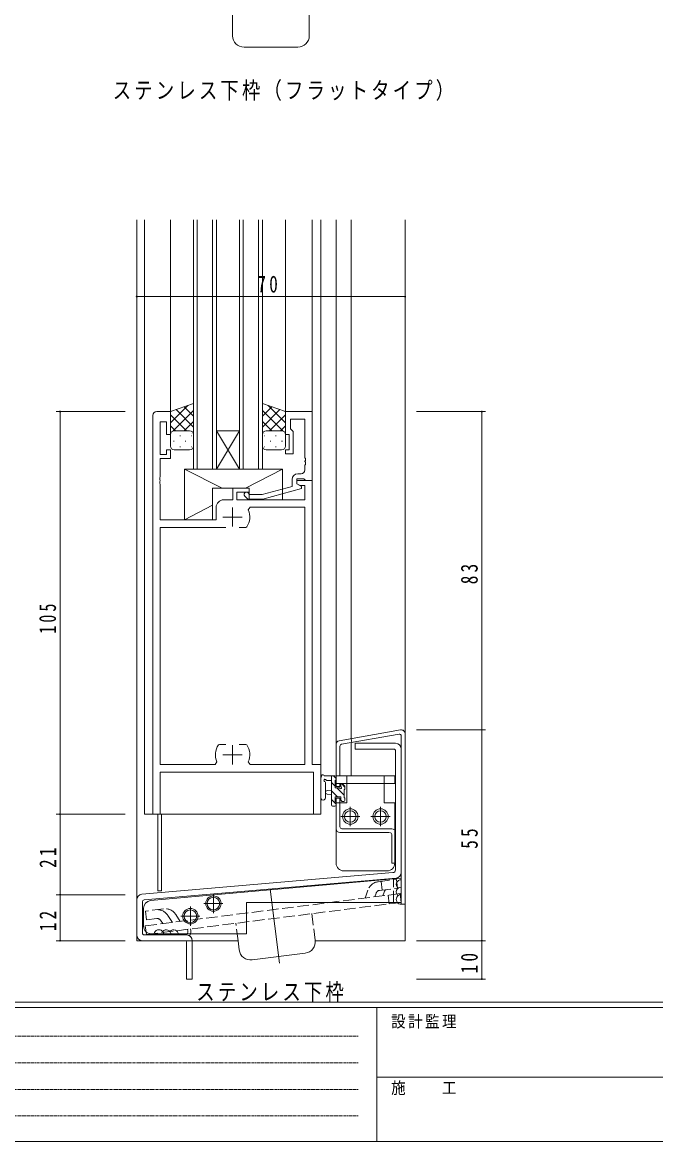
# Model space of a CAD drawing. Units: millimetres on the paper. Extents: x -398 to 398, y -282 to 282.
# Drawn here: x -227.6 to -62.5, y -282.1 to 9.8 of the extents above; entities that cross this region are included whole.
import ezdxf

# ---------------------------------------------------------------- set-up
doc = ezdxf.new("R2010")
doc.units = ezdxf.units.MM
for name, pattern in [('USER1', [0.375, 0.25, -0.125]), ('USER2', [13, 10, -1, 1, -1]), ('USER4', [4, 3, -1])]:
    doc.linetypes.add(name, pattern=pattern)
for name, color, linetype, lineweight in [('0-1_YKK_ZWAK', 7, 'Continuous', 18), ('0-3_YKK_11', 7, 'Continuous', 18), ('0-4_YKK_12', 2, 'Continuous', 18), ('0-5_YKK_13', 4, 'Continuous', 18), ('0-6_YKK_D', 6, 'Continuous', 18)]:
    doc.layers.add(name, color=color, linetype=linetype, lineweight=lineweight)
doc.layers.add('0-2_USER1', color=7, linetype='Continuous')
doc.styles.add('ＭＳ ゴシック', font='')
doc.styles.get('ＭＳ ゴシック').set_extended_font_data('MS Gothic')

msp = doc.modelspace()

# ---------------------------------------------------------------- linework, layer by layer
at = {"layer": '0-1_YKK_ZWAK'}
for p, q in [((377.192, -245.7), (-392.808, -245.7)), ((339.392, -247.1), (-392.808, -247.1)), ((-135.208, -247.1), (-135.208, -282.1)), ((-135.208, -265.299), (-6.408, -265.299)), ((-392.808, -282.1), (339.392, -282.1))]:
    msp.add_line(p, q, dxfattribs=at)
at = {"layer": '0-1_YKK_ZWAK', "linetype": 'USER1'}
for p, q in [((-388.21, -254.612), (-140.017, -254.612)), ((-388.21, -261.541), (-140.017, -261.541)), ((-388.21, -268.47), (-140.017, -268.47)), ((-388.21, -275.398), (-140.017, -275.398))]:
    msp.add_line(p, q, dxfattribs=at)
at = {"layer": '0-3_YKK_11'}
for p, q in [((-193.608, -92.7), (-193.608, -196.7)), ((-189.008, -91.7), (-192.608, -91.7)), ((-189.008, -97.7), (-189.008, -91.7)), ((-159.008, -91.7), (-159.008, -97.7)), ((-152.008, -91.7), (-159.008, -91.7)), ((-152.008, -109.7), (-152.008, -91.7)), ((-191.678, -94.4), (-190.008, -94.4)), ((-191.678, -102.9), (-191.678, -94.4)), ((-190.008, -94.4), (-190.008, -97.7)), ((-157.708, -93.63), (-153.938, -93.63)), ((-157.708, -96.2), (-157.708, -93.63)), ((-157.508, -96.4), (-157.708, -96.2)), ((-153.938, -93.63), (-153.938, -103.742)), ((-190.008, -97.7), (-189.008, -97.7)), ((-159.008, -97.7), (-158.008, -97.7)), ((-158.008, -97.7), (-158.008, -101.7)), ((-157.008, -96.9), (-157.508, -96.4)), ((-157.008, -102.7), (-157.008, -96.9)), ((-190.008, -101.7), (-190.008, -102.9)), ((-189.008, -101.7), (-190.008, -101.7)), ((-189.008, -103.9), (-189.008, -101.7)), ((-159.008, -101.7), (-159.008, -102.7)), ((-158.008, -101.7), (-159.008, -101.7)), ((-190.008, -102.9), (-191.678, -102.9)), ((-191.678, -103.9), (-189.008, -103.9)), ((-191.678, -108.742), (-191.678, -103.9)), ((-159.008, -102.7), (-157.008, -102.7)), ((-153.938, -103.742), (-153.818, -103.925)), ((-153.818, -104.475), (-153.938, -104.658)), ((-153.938, -104.658), (-153.938, -104.742)), ((-153.938, -104.742), (-153.818, -104.925)), ((-153.818, -103.925), (-153.818, -104.475)), ((-153.818, -104.925), (-153.818, -105.475)), ((-154.938, -107.9), (-155.808, -107.9)), ((-153.818, -105.475), (-153.938, -105.658)), ((-153.938, -105.658), (-153.938, -106.9)), ((-191.798, -108.925), (-191.678, -108.742)), ((-191.798, -109.475), (-191.798, -108.925)), ((-191.678, -109.658), (-191.798, -109.475)), ((-191.798, -109.925), (-191.678, -109.742)), ((-191.798, -110.475), (-191.798, -109.925)), ((-191.678, -110.658), (-191.798, -110.475)), ((-191.678, -109.742), (-191.678, -109.658)), ((-191.678, -119.9), (-191.678, -110.658)), ((-157.308, -109.4), (-157.308, -111.22)), ((-156.008, -109.2), (-154.208, -109.2)), ((-156.008, -110.5), (-156.008, -109.2)), ((-156.008, -109.7), (-156.008, -110.5)), ((-152.008, -109.7), (-156.008, -109.7)), ((-154.808, -111.193), (-156.008, -110.5)), ((-156.008, -110.5), (-155.142, -111)), ((-154.208, -109.2), (-154.008, -109.4)), ((-154.008, -109.4), (-153.708, -109.7)), ((-153.708, -109.7), (-152.008, -109.7)), ((-152.008, -183.7), (-152.008, -109.7)), ((-172.708, -111.7), (-172.708, -114.7)), ((-168.508, -111.7), (-172.708, -111.7)), ((-171.708, -112.7), (-168.508, -112.7)), ((-171.708, -114.7), (-171.708, -112.7)), ((-169.632, -113.724), (-168.857, -114.5)), ((-168.36, -113.3), (-168.784, -112.876)), ((-168.508, -112.7), (-168.508, -111.7)), ((-165.07, -113.3), (-168.36, -113.3)), ((-157.308, -111.22), (-165.07, -113.3)), ((-164.912, -114.5), (-154.808, -111.793)), ((-155.142, -111), (-153.938, -111)), ((-154.808, -111.793), (-154.808, -111.193)), ((-153.938, -111), (-153.938, -114.7)), ((-177.108, -116.7), (-177.108, -119.9)), ((-172.708, -114.7), (-175.108, -114.7)), ((-172.808, -116.7), (-172.808, -121.7)), ((-153.938, -114.7), (-171.708, -114.7)), ((-168.857, -114.5), (-164.912, -114.5)), ((-168.712, -117.337), (-168.257, -116.63)), ((-168.257, -116.63), (-153.938, -116.63)), ((-153.938, -116.63), (-153.938, -183.77)), ((-175.308, -119.2), (-170.308, -119.2)), ((-177.108, -119.9), (-191.678, -119.9)), ((-191.678, -121.9), (-174.558, -121.9)), ((-191.678, -183.77), (-191.678, -121.9)), ((-171.058, -121.9), (-169.361, -121.9)), ((-171.058, -121.9), (-169.361, -121.9)), ((-169.361, -121.9), (-169.115, -121.771)), ((-176.255, -178.5), (-176.501, -178.629)), ((-174.558, -178.5), (-176.255, -178.5)), ((-172.808, -178.7), (-172.808, -183.7)), ((-169.361, -178.5), (-171.058, -178.5)), ((-169.115, -178.629), (-169.361, -178.5)), ((-177.36, -183.77), (-191.678, -183.77)), ((-176.904, -183.063), (-177.36, -183.77)), ((-175.308, -181.2), (-170.308, -181.2)), ((-168.257, -183.77), (-168.712, -183.063)), ((-153.938, -183.77), (-168.257, -183.77)), ((-149.808, -183.7), (-152.008, -183.7)), ((-149.808, -196.7), (-149.808, -183.7)), ((-191.678, -185.7), (-151.738, -185.7)), ((-191.678, -196.7), (-191.678, -185.7)), ((-151.738, -185.7), (-151.738, -196.7)), ((-193.608, -196.7), (-191.678, -196.7)), ((-151.738, -196.7), (-149.808, -196.7))]:
    msp.add_line(p, q, dxfattribs=at)
for centre, radius, start, end in [((-192.608, -92.7), 1, 90.00001, 179.99999), ((-155.808, -109.4), 1.5, 90.00001, 179.99999), ((-154.938, -106.9), 1, 270.00001, 359.99999), ((-169.208, -113.3), 0.6, 44.99999, 225.00001), ((-175.108, -116.7), 2, 90.00001, 179.99999), ((-172.808, -119.2), 4.5, 325.15008, 24.45637), ((-172.808, -181.2), 4.5, 145.15008, 204.45637), ((-172.808, -181.2), 4.5, 335.54363, 34.84992)]:
    msp.add_arc(centre, radius, start, end, dxfattribs=at)
at = {"layer": '0-4_YKK_12'}
for p, q in [((-197.808, -41.7), (-197.808, -229.7)), ((-195.808, -41.7), (-195.808, -196.7)), ((-189.008, -92.2), (-189.008, -41.7)), ((-183.008, -41.7), (-183.008, -106.7)), ((-182.008, -106.7), (-182.008, -41.7)), ((-178.008, -41.7), (-178.008, -106.7)), ((-177.008, -106.7), (-177.008, -41.7)), ((-171.008, -41.7), (-171.008, -106.7)), ((-170.008, -106.7), (-170.008, -41.7)), ((-166.008, -41.7), (-166.008, -106.7)), ((-165.008, -106.7), (-165.008, -41.7)), ((-159.008, -91.7), (-159.008, -41.7)), ((-152.008, -92), (-152.008, -41.7)), ((-149.808, -41.7), (-149.808, -196.7)), ((-145.808, -186.7), (-145.808, -41.7)), ((-141.908, -41.7), (-141.908, -177.01)), ((-127.808, -41.7), (-127.808, -229.7)), ((-171.008, -106.7), (-177.008, -96.7)), ((-177.008, -106.7), (-171.008, -96.7)), ((-177.008, -96.7), (-171.008, -96.7)), ((-183.008, -106.7), (-177.008, -106.7)), ((-177.008, -106.7), (-171.008, -106.7)), ((-171.008, -106.7), (-165.008, -106.7)), ((-141.908, -178.026), (-141.908, -186.7)), ((-141.908, -186.7), (-144.808, -186.7)), ((-195.808, -196.7), (-149.808, -196.7)), ((-192.308, -196.7), (-192.308, -216.7)), ((-191.308, -196.7), (-191.308, -216.7)), ((-191.308, -216.7), (-192.308, -216.7)), ((-171.391, -229.7), (-197.808, -229.7)), ((-127.808, -229.7), (-151.234, -229.7))]:
    msp.add_line(p, q, dxfattribs=at)
at = {"layer": '0-5_YKK_13'}
for p, q in [((-172.808, 6.341), (-172.808, 13.341)), ((-152.808, 6.341), (-152.808, 13.341)), ((-169.808, 3.341), (-155.808, 3.341)), ((-183.008, -89.557), (-189.008, -91.7)), ((-189.008, -94.609), (-184.484, -90.084)), ((-183.008, -92.886), (-185.461, -90.433)), ((-183.008, -89.557), (-183.008, -97.7)), ((-165.008, -89.557), (-165.008, -97.7)), ((-165.008, -89.557), (-159.008, -91.7)), ((-165.008, -92.886), (-162.555, -90.433)), ((-159.008, -94.609), (-163.533, -90.084)), ((-189.008, -91.78), (-188.883, -91.655)), ((-189.008, -91.7), (-189.008, -97.7)), ((-184.851, -96.7), (-189.008, -92.543)), ((-188.321, -96.75), (-183.008, -91.437)), ((-183.008, -95.714), (-187.545, -91.177)), ((-165.008, -95.714), (-160.471, -91.177)), ((-159.695, -96.75), (-165.008, -91.437)), ((-163.165, -96.7), (-159.008, -92.543)), ((-159.008, -91.78), (-159.133, -91.655)), ((-159.008, -91.7), (-159.008, -97.7)), ((-187.679, -96.7), (-189.008, -95.371)), ((-185.443, -96.7), (-183.008, -94.266)), ((-162.574, -96.7), (-165.008, -94.266)), ((-160.337, -96.7), (-159.008, -95.371)), ((-189.008, -97.437), (-188.958, -97.387)), ((-189.008, -97.7), (-189.008, -100.7)), ((-184.008, -96.7), (-188.008, -96.7)), ((-188.008, -96.7), (-184.008, -96.7)), ((-186.39, -98.034), (-186.59, -98.034)), ((-183.408, -98.034), (-183.56, -98.034)), ((-183.426, -97.512), (-183.408, -97.494)), ((-183.008, -97.7), (-183.008, -100.7)), ((-165.008, -97.7), (-165.008, -100.7)), ((-164.59, -97.512), (-164.608, -97.494)), ((-164.608, -98.034), (-164.457, -98.034)), ((-164.008, -96.7), (-160.008, -96.7)), ((-160.008, -96.7), (-164.008, -96.7)), ((-161.627, -98.034), (-161.427, -98.034)), ((-159.008, -97.437), (-159.058, -97.387)), ((-159.008, -97.7), (-159.008, -100.7)), ((-188.005, -99.449), (-188.205, -99.449)), ((-184.008, -101.7), (-188.008, -101.7)), ((-186.39, -100.864), (-186.59, -100.864)), ((-184.975, -99.449), (-185.175, -99.449)), ((-183.422, -100.864), (-183.56, -100.864)), ((-164.595, -100.864), (-164.457, -100.864)), ((-164.008, -101.7), (-160.008, -101.7)), ((-163.042, -99.449), (-162.842, -99.449)), ((-161.627, -100.864), (-161.427, -100.864)), ((-160.012, -99.449), (-159.812, -99.449)), ((-185.308, -106.7), (-175.501, -111.7)), ((-185.308, -106.7), (-159.808, -106.7)), ((-185.308, -106.7), (-185.308, -119.9)), ((-169.467, -111.7), (-159.808, -106.7)), ((-159.808, -106.7), (-159.808, -114.7)), ((-178.008, -111.7), (-178.008, -119.9)), ((-185.308, -119.9), (-178.008, -116.121)), ((-168.508, -114.7), (-159.808, -114.7)), ((-185.308, -119.9), (-178.008, -119.9)), ((-144.982, -177.552), (-128.982, -174.731)), ((-144.395, -178.464), (-129.395, -175.819)), ((-141.908, -177.01), (-141.735, -177.995)), ((-128.808, -176.311), (-128.808, -220.2)), ((-127.808, -175.715), (-127.808, -220.2)), ((-145.808, -189.5), (-145.808, -178.537)), ((-144.808, -186.7), (-144.808, -178.957)), ((-140.808, -178.2), (-140.808, -179.7)), ((-130.308, -178.2), (-140.808, -178.2)), ((-130.808, -179.7), (-140.808, -179.7)), ((-130.308, -180.2), (-130.308, -211.195)), ((-128.808, -179.7), (-128.808, -211.883)), ((-146.108, -186.699), (-148.789, -186.699)), ((-147.008, -186.699), (-147.008, -194.299)), ((-145.808, -187.353), (-146.463, -186.699)), ((-145.808, -186.7), (-130.508, -186.7)), ((-143.008, -186.7), (-143.008, -193.7)), ((-133.308, -186.7), (-133.308, -193.7)), ((-130.508, -186.7), (-130.508, -188.7)), ((-149.808, -192.426), (-149.808, -187.264)), ((-148.608, -192.426), (-148.605, -188.465)), ((-148.189, -187.899), (-147.008, -187.899)), ((-146.008, -189.398), (-147.008, -188.398)), ((-146.008, -189.799), (-146.008, -187.799)), ((-145.808, -187.599), (-145.808, -186.999)), ((-145.808, -187.2), (-145.808, -188.2)), ((-145.808, -189.5), (-144.808, -189.5)), ((-144.808, -189.5), (-144.808, -188.7)), ((-144.608, -188.999), (-144.608, -189.338)), ((-143.508, -189.653), (-144.435, -188.727)), ((-143.596, -189.286), (-144.096, -188.786)), ((-143.508, -190.099), (-143.508, -189.499)), ((-147.008, -190.399), (-148.153, -190.5)), ((-147.008, -191.599), (-148.153, -191.497)), ((-145.453, -192.199), (-147.008, -190.643)), ((-145.069, -189.799), (-146.008, -189.799)), ((-146.008, -192.199), (-144.608, -192.199)), ((-146.008, -193.499), (-146.008, -192.199)), ((-145.808, -192.5), (-144.808, -192.5)), ((-145.808, -192.5), (-145.808, -200.497)), ((-145.808, -192.5), (-144.808, -192.5)), ((-143.708, -191.698), (-145.608, -189.799)), ((-144.808, -199.997), (-144.808, -192.5)), ((-144.608, -192.199), (-144.608, -193.099)), ((-143.708, -192.399), (-143.708, -190.299)), ((-143.508, -193.099), (-143.508, -192.599)), ((-145.808, -194.088), (-147.008, -192.888)), ((-146.708, -194.599), (-146.108, -194.599)), ((-145.808, -194.299), (-145.808, -193.699)), ((-145.808, -193.7), (-143.008, -193.7)), ((-145.808, -193.7), (-145.808, -209.5)), ((-144.253, -193.399), (-144.608, -193.043)), ((-144.308, -193.399), (-143.808, -193.399)), ((-142.108, -194.8), (-142.108, -199.8)), ((-134.208, -194.8), (-134.208, -199.8)), ((-133.308, -193.7), (-130.508, -193.7)), ((-130.508, -193.7), (-130.508, -209.493)), ((-139.608, -197.3), (-144.608, -197.3)), ((-131.708, -197.3), (-136.708, -197.3)), ((-144.308, -200.497), (-131.308, -200.497)), ((-144.808, -201.497), (-132.008, -201.497)), ((-131.308, -201.997), (-131.308, -209.492)), ((-130.508, -201.497), (-130.508, -209.5)), ((-130.308, -201.497), (-130.308, -209.492)), ((-131.308, -209.492), (-130.308, -209.492)), ((-130.994, -211.942), (-196.437, -217.582)), ((-143.808, -211.5), (-132.508, -211.5)), ((-195.851, -219.037), (-130.179, -213.377)), ((-128.808, -213.365), (-194.192, -219.24)), ((-128.808, -219.7), (-128.808, -213.365)), ((-163.005, -216.287), (-160.568, -235.586)), ((-197.808, -228.2), (-197.808, -219.076)), ((-196.308, -219.535), (-196.308, -227.7)), ((-196.013, -225.9), (-196.013, -221.232)), ((-169.208, -219.7), (-128.808, -219.7)), ((-169.208, -227.9), (-169.208, -219.7)), ((-127.808, -220.2), (-128.808, -220.2)), ((-185.308, -229.7), (-196.308, -229.7)), ((-195.808, -228.2), (-184.808, -228.2)), ((-169.208, -227.9), (-194.013, -227.9)), ((-184.808, -230.2), (-184.808, -239.7)), ((-183.308, -239.7), (-183.308, -229.7)), ((-171.088, -232.096), (-171.391, -229.7)), ((-167.736, -234.696), (-153.846, -232.942)), ((-184.808, -239.7), (-183.308, -239.7))]:
    msp.add_line(p, q, dxfattribs=at)
at = {"layer": '0-5_YKK_13', "linetype": 'USER4'}
for p, q in [((-134.812, -214.31), (-130.069, -213.711)), ((-134.524, -216.592), (-129.78, -215.993)), ((-134.094, -214.219), (-133.805, -216.501)), ((-130.808, -219.7), (-130.808, -213.544)), ((-130.069, -213.711), (-129.78, -215.993)), ((-195.568, -225.813), (-129.096, -217.418)), ((-138.194, -218.567), (-137.535, -216.556)), ((-135.349, -217.273), (-135.669, -218.248)), ((-133.302, -217.014), (-133.622, -217.99)), ((-132.247, -217.816), (-131.959, -220.098)), ((-129.096, -217.418), (-128.808, -219.7)), ((-190.805, -221.382), (-195.548, -221.981)), ((-195.28, -228.095), (-128.808, -219.7)), ((-195.548, -221.981), (-195.26, -224.263)), ((-192.563, -223.922), (-195.26, -224.263)), ((-191.595, -224.376), (-191.043, -225.242)), ((-189.656, -223.139), (-188.518, -224.923)), ((-186.471, -224.665), (-187.609, -222.881)), ((-151.246, -229.589), (-152.123, -222.645)), ((-195.568, -225.813), (-195.28, -228.095)), ((-171.391, -229.7), (-171.965, -225.151))]:
    msp.add_line(p, q, dxfattribs=at)
at = {"layer": '0-5_YKK_13', "linetype": 'USER2'}
for p, q in [((-177.808, -217.5), (-177.808, -222.5)), ((-183.813, -220.8), (-183.813, -225.8)), ((-175.308, -220), (-180.308, -220)), ((-181.313, -223.3), (-186.313, -223.3))]:
    msp.add_line(p, q, dxfattribs=at)
at = {"layer": '0-5_YKK_13'}
for points in [[(-178.008, -111.7), (-168.508, -111.7), (-168.508, -114.7)], [(-145.808, -186.7), (-145.808, -188.7), (-130.508, -188.7)]]:
    msp.add_lwpolyline(points, dxfattribs=at)
for centre, radius in [((-142.108, -197.3), 2), ((-134.208, -197.3), 2), ((-142.108, -197.3), 1.5), ((-134.208, -197.3), 1.5), ((-177.808, -220), 2), ((-177.808, -220), 1.65), ((-183.813, -223.3), 2), ((-183.813, -223.3), 1.65)]:
    msp.add_circle(centre, radius, dxfattribs=at)
for centre, radius, start, end in [((-169.808, 6.341), 3, 180, 270), ((-155.808, 6.341), 3, 270, 0), ((-188.008, -97.7), 1, 90, 180), ((-188.008, -97.7), 1, 90, 179.9999), ((-184.008, -97.7), 1, 0, 90), ((-164.008, -97.7), 1, 90, 180), ((-160.008, -97.7), 1, 0, 90), ((-160.008, -97.7), 1, 0.0001, 90), ((-188.008, -100.7), 1, 180, 270), ((-184.008, -100.7), 1, 270, 0), ((-164.008, -100.7), 1, 180, 270), ((-160.008, -100.7), 1, 270, 0), ((-128.808, -175.715), 1, 0, 100.00204), ((-144.808, -178.537), 1, 100.00204, 180), ((-129.308, -176.311), 0.5, 0, 100.00204), ((-144.308, -178.957), 0.5, 100.00204, 180), ((-130.808, -180.2), 0.5, 0, 90), ((-130.308, -179.7), 1.5, 0, 90), ((-149.898, -186.808), 0.3, 310.52878, 10.52878), ((-149.308, -186.699), 0.3, 30, 190.52878), ((-148.789, -186.399), 0.3, 210, 270), ((-146.108, -186.999), 0.3, 0, 90), ((-149.508, -187.264), 0.3, 130.52878, 180), ((-148.708, -187.899), 0.3, 30, 250.81024), ((-148.905, -188.465), 0.3, 359.95977, 70.81024), ((-148.189, -187.599), 0.3, 210, 270), ((-146.008, -187.599), 0.2, 270, 0), ((-144.608, -189.799), 0.25, 213.05573, 56.94427), ((-144.308, -188.999), 0.3, 45, 180), ((-144.308, -189.338), 0.3, 180, 236.94427), ((-143.808, -189.499), 0.3, 0, 45), ((-149.208, -192.426), 0.6, 179.95977, 359.95977), ((-148.108, -190.999), 0.5, 95.09207, 264.90793), ((-145.069, -190.099), 0.3, 33.05573, 90), ((-143.708, -190.099), 0.2, 270, 0), ((-143.708, -192.599), 0.2, 0, 90), ((-146.708, -194.299), 0.3, 180, 270), ((-146.108, -194.299), 0.3, 270, 0), ((-146.008, -193.699), 0.2, 0, 90), ((-144.308, -193.099), 0.3, 180, 270), ((-143.808, -193.099), 0.3, 270, 0), ((-144.808, -200.497), 1, 180, 270), ((-144.308, -199.997), 0.5, 180, 270), ((-131.308, -201.497), 1, 0, 90), ((-131.808, -201.997), 0.5, 0, 90), ((-143.808, -209.5), 2, 180, 270), ((-143.808, -209.5), 2, 180, 270), ((-132.508, -209.5), 2, 270, 0), ((-132.508, -209.5), 2, 270, 0), ((-131.058, -211.195), 0.75, 274.92565, 0), ((-130.308, -211.883), 1.5, 274.92565, 0), ((-128.824, -215.083), 1.28, 90, 228.59317), ((-128.824, -217.003), 1.28, 90, 228.59037), ((-196.308, -219.076), 1.5, 94.92565, 180), ((-132.352, -217.325), 1, 97.1983, 161.86069), ((-128.824, -218.923), 1.28, 90, 273.83997), ((-195.808, -219.535), 0.5, 94.92565, 180), ((-194.013, -221.232), 2, 95.13496, 180), ((-194.013, -225.9), 2, 180, 270), ((-192.033, -228.114), 1.28, 0, 183.83997), ((-190.113, -228.114), 1.28, 0, 138.59037), ((-188.192, -228.114), 1.28, 0, 138.59317), ((-186.035, -227.328), 1.54, 325.51653, 22.14671), ((-185.877, -227.271), 2.2, 331.04679, 16.63698), ((-196.308, -228.2), 1.5, 180, 270), ((-195.808, -227.7), 0.5, 180, 270), ((-185.308, -230.2), 0.5, 0, 90), ((-184.808, -229.7), 1.5, 0, 90), ((-154.222, -229.965), 3, 277.1983, 7.1983), ((-168.112, -231.72), 3, 187.1983, 277.1983)]:
    msp.add_arc(centre, radius, start, end, dxfattribs=at)
at = {"layer": '0-5_YKK_13', "linetype": 'USER4'}
for centre, radius, start, end in [((-134.399, -217.584), 3.3, 97.1983, 161.86069), ((-134.399, -217.584), 1, 97.1983, 161.86069), ((-192.438, -224.914), 3.3, 32.53591, 97.1983), ((-190.391, -224.656), 3.3, 32.53591, 97.1983), ((-192.438, -224.914), 1, 32.53591, 97.1983)]:
    msp.add_arc(centre, radius, start, end, dxfattribs=at)
at = {"layer": '0-6_YKK_D'}
for p, q in [((-197.808, -90.7), (-197.808, -60.7)), ((-127.808, -90.7), (-127.808, -60.7)), ((-197.808, -61.7), (-127.808, -61.7)), ((-200.808, -91.7), (-218.808, -91.7)), ((-217.808, -91.7), (-217.808, -196.7)), ((-124.808, -91.7), (-106.808, -91.7)), ((-107.808, -91.7), (-107.808, -174.7)), ((-124.808, -174.7), (-106.808, -174.7)), ((-124.808, -174.7), (-106.808, -174.7)), ((-107.808, -174.7), (-107.808, -229.7)), ((-200.808, -196.7), (-218.808, -196.7)), ((-200.808, -196.7), (-218.808, -196.7)), ((-217.808, -196.7), (-217.808, -217.7)), ((-200.808, -217.7), (-218.808, -217.7)), ((-200.808, -217.7), (-218.808, -217.7)), ((-217.808, -217.7), (-217.808, -229.7)), ((-200.808, -229.7), (-218.808, -229.7)), ((-124.808, -229.7), (-106.808, -229.7)), ((-124.808, -229.7), (-106.808, -229.7)), ((-107.808, -229.7), (-107.808, -239.7)), ((-124.808, -239.7), (-106.808, -239.7))]:
    msp.add_line(p, q, dxfattribs=at)
for centre, start, end in [((-197.808, -61.7), 0, 180), ((-197.808, -61.7), 180, 0), ((-127.808, -61.7), 0, 180), ((-127.808, -61.7), 180, 0), ((-217.808, -91.7), 90, 270), ((-217.808, -91.7), 270, 90), ((-107.808, -91.7), 90, 270), ((-107.808, -91.7), 270, 90), ((-107.808, -174.7), 90, 270), ((-107.808, -174.7), 270, 90), ((-217.808, -196.7), 90, 270), ((-217.808, -196.7), 90, 270), ((-217.808, -196.7), 270, 90), ((-217.808, -196.7), 270, 90), ((-217.808, -217.7), 90, 270), ((-217.808, -217.7), 90, 270), ((-217.808, -217.7), 270, 90), ((-217.808, -217.7), 270, 90), ((-217.808, -229.7), 90, 270), ((-217.808, -229.7), 270, 90), ((-107.808, -229.7), 90, 270), ((-107.808, -229.7), 90, 270), ((-107.808, -229.7), 270, 90), ((-107.808, -229.7), 270, 90), ((-107.808, -239.7), 90, 270), ((-107.808, -239.7), 270, 90)]:
    msp.add_arc(centre, 0.106, start, end, dxfattribs=at)

# ---------------------------------------------------------------- texts
at = {"layer": '0-1_YKK_ZWAK', "char_height": 3.079, "attachment_point": 7, "style": 'ＭＳ ゴシック'}
for s, insert in [('\\T1.17;\\W0.9;設計監理', (-131.439, -252.633)), ('\\T1.17;\\W0.9;施\u3000\u3000工', (-131.439, -269.954))]:
    msp.add_mtext(s, dxfattribs=dict(at, insert=insert))
at = {"layer": '0-2_USER1', "char_height": 4.399, "attachment_point": 7, "style": 'ＭＳ ゴシック'}
for s, insert in [('\\T1.17;\\W0.8;ステンレス下枠（フラットタイプ）', (-204.065, -10.658)), ('\\T1.17;\\W0.8;ステンレス下枠', (-182.28, -245.7))]:
    msp.add_mtext(s, dxfattribs=dict(at, insert=insert))
at = {"layer": '0-6_YKK_D', "color": 7, "insert": (-166.328, -60.7), "char_height": 4.399, "attachment_point": 7, "style": 'ＭＳ ゴシック'}
msp.add_mtext('\\T1.37;\\W0.75;70', dxfattribs=at)
at = {"layer": '0-6_YKK_D', "color": 7, "char_height": 4.399, "attachment_point": 7, "rotation": 90, "style": 'ＭＳ ゴシック'}
for s, insert in [('\\T1.37;\\W0.75;83', (-108.808, -136.72)), ('\\T1.38;\\W0.7;105', (-218.808, -149.64)), ('\\T1.37;\\W0.75;55', (-108.808, -205.72)), ('\\T1.37;\\W0.75;21', (-218.808, -210.72)), ('\\T1.37;\\W0.75;12', (-218.808, -227.22)), ('\\T1.37;\\W0.75;10', (-108.808, -238.22))]:
    msp.add_mtext(s, dxfattribs=dict(at, insert=insert))

doc.saveas('drawing.dxf')
